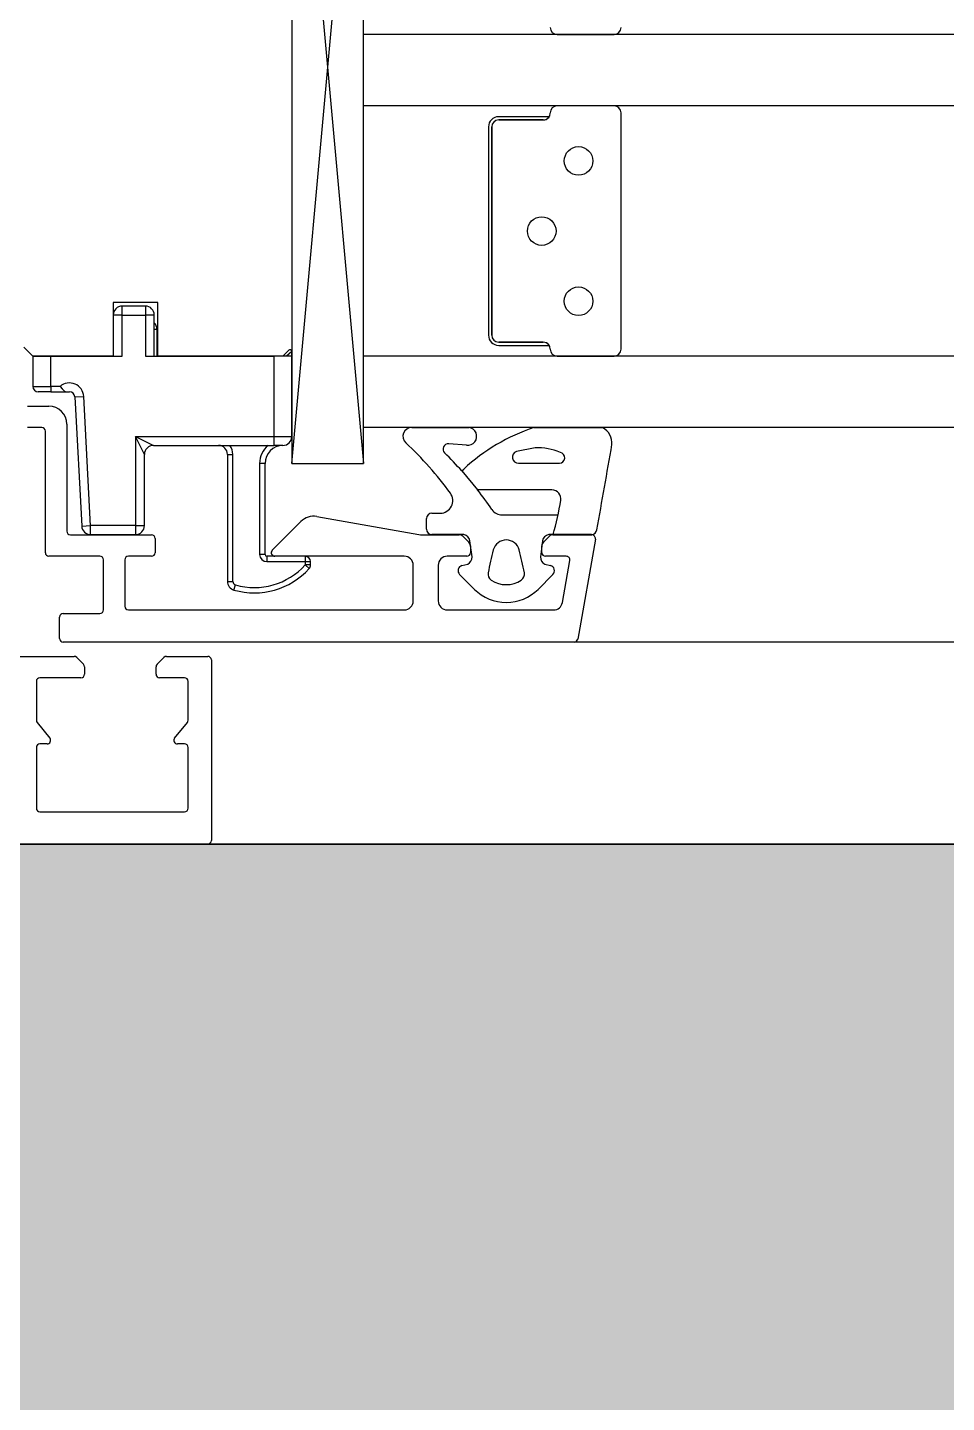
# Model space of a CAD drawing. Header units: centimetres. Extents: x 0.3 to 84.3, y 0.3 to 59.7.
# Drawn here: x 52.8164 to 52.9193, y 11.6615 to 11.8154 of the extents above; entities that cross this region are included whole.
import ezdxf

# ---------------------------------------------------------------- set-up
doc = ezdxf.new("R2010")
doc.units = ezdxf.units.CM
for name, pattern in [('AUSGEZOGEN', [0]), ('PHANTOM', [63.50000000000001, 31.75, -6.35, 6.35, -6.35, 6.35, -6.35]), ('VERDECKT', [9.524999999999999, 6.35, -3.175])]:
    doc.linetypes.add(name, pattern=pattern)
for name, color, linetype, lineweight in [('Bodenplatte', 7, 'AUSGEZOGEN', 35), ('Decke', 7, 'AUSGEZOGEN', 35), ('Fenster', 7, 'AUSGEZOGEN', 35)]:
    doc.layers.add(name, color=color, linetype=linetype, lineweight=lineweight)

msp = doc.modelspace()

# ---------------------------------------------------------------- hatches: boundary and pattern name
at = {"layer": 'Bodenplatte', "linetype": 'AUSGEZOGEN', "lineweight": 25, "true_color": 0xe0ffe0}
msp.add_hatch(color=254, dxfattribs=at).paths.add_polyline_path([(31.65999929904938, 16.11399973863363), (31.65999929904938, 15.95399974220991), (47.43999894633886, 15.95399974220991), (47.43999894633886, 11.56399984033406), (62.71999860480428, 11.56399984033406), (62.71999860480428, 11.72399983675778), (47.5999989427626, 11.72399983675778), (47.5999989427626, 16.11399973863363)])

# ---------------------------------------------------------------- linework, layer by layer
at = {"layer": 'Bodenplatte', "color": 92, "linetype": 'VERDECKT', "lineweight": 35, "true_color": 0x00c600}
msp.add_line((47.5999989427626, 11.72399983675778), (62.71999860480428, 11.72399983675778), dxfattribs=at)
at = {"layer": 'Decke', "color": 96, "linetype": 'PHANTOM', "lineweight": 35, "true_color": 0x006e00}
msp.add_line((47.5999989427626, 11.72399983675778), (62.71999860480428, 11.72399983675778), dxfattribs=at)
at = {"layer": 'Fenster', "color": 7, "linetype": 'AUSGEZOGEN', "lineweight": 25}
for p, q in [((52.84600580872451, 11.76659941309359), (52.85403416844375, 11.85459941112663)), ((52.84600580872451, 11.85459941112663), (52.84600580872451, 11.77859941282536)), ((52.84600580872451, 11.85459941112663), (52.84600580872451, 11.76659941309359)), ((52.84603416862258, 11.85459941112663), (52.85403416844375, 11.76659941309359)), ((52.85403416844375, 11.76659941309359), (52.85403416844375, 11.85459941112663)), ((52.85403416844375, 11.81462069358504), (52.85403416844375, 11.84262069295919)), ((52.85403416844375, 11.80662069376386), (52.85403416844375, 11.81462069358504)), ((55.71397040137661, 11.81459401775037), (52.85403416844375, 11.81459444024372)), ((52.8757341679587, 11.81459444028037), (52.88209416781658, 11.81459444028037)), ((52.85403416844375, 11.7786206943897), (52.85403416844375, 11.80662069376386)), ((55.71397040137661, 11.80659401793737), (52.85403416844375, 11.80659444043068)), ((52.87481416797932, 11.80538444048621), (52.86917416810539, 11.80538444048621)), ((52.87481416797932, 11.80535857055066), (52.87481416797932, 11.80538444048621)), ((52.87495416797615, 11.80581444047657), (52.87495416797615, 11.80581444047657)), ((52.88209416781658, 11.80659444045919), (52.8757341679587, 11.80659444045919)), ((52.88287416779911, 11.77937444106756), (52.88287416779911, 11.80581444047657)), ((52.86803416813084, 11.80424444051169), (52.86803416813084, 11.78094444103249)), ((52.86839416812279, 11.80424444051169), (52.86839416812279, 11.78094444103249)), ((52.86839416812279, 11.78094444103249), (52.86839416812279, 11.80424444051169)), ((52.87417416799362, 11.80502444049426), (52.86917416810539, 11.80502444049426)), ((52.86917416810539, 11.80502444049426), (52.87417416799362, 11.80502444049426)), ((52.83100580905977, 11.78459941269125), (52.82600580917003, 11.78459941269125)), ((52.82600580917003, 11.78459941269125), (52.82600580895001, 11.77859941282536)), ((52.82960580886952, 11.78419941270013), (52.82700580892767, 11.78419941270013)), ((52.82700580892767, 11.78319941272248), (52.82700580892767, 11.78419941270013)), ((52.82960580886952, 11.78419941270013), (52.82960580886952, 11.78319941272248)), ((52.83100580905977, 11.77859941282536), (52.83100580905977, 11.78459941269125)), ((52.82600580895001, 11.78319941272248), (52.82600580895001, 11.77859941282536)), ((52.82700580892767, 11.78319941272248), (52.82600580895001, 11.78319941272248)), ((52.82700580892767, 11.77859941282536), (52.82700580892767, 11.78319941272248)), ((52.82700580892767, 11.78319941272248), (52.82960580886952, 11.78319941272248)), ((52.82960580886952, 11.78319941272248), (52.82960580886952, 11.77859941282536)), ((52.83060580884717, 11.78319941272248), (52.82960580886952, 11.78319941272248)), ((52.83060580884717, 11.77859941282536), (52.83060580884717, 11.78319941272248)), ((52.83060580884717, 11.78159941275831), (52.8309058088405, 11.78159941275831)), ((52.8309058088405, 11.78159941275831), (52.8309058088405, 11.77859941282536)), ((52.817012790171, 11.77859941282536), (52.81601279019334, 11.77959941280302)), ((52.84500580852534, 11.77859941282536), (52.8456643871544, 11.77925799145437)), ((52.86917416810539, 11.78016444104997), (52.87417416799362, 11.78016444104997)), ((52.87417416799362, 11.78016444104997), (52.86917416810539, 11.78016444104997)), ((52.86917416810539, 11.77980444105797), (52.87481416797932, 11.77980444105797)), ((52.87481416797932, 11.77980444105797), (52.87481416797932, 11.77983031099361)), ((52.87495416797615, 11.77938444106735), (52.87495416797615, 11.77938444106735)), ((52.81700580915117, 11.77859941282536), (52.81900580910648, 11.77859941282536)), ((52.81700580915117, 11.77859941282536), (52.81700580915117, 11.7751994129013)), ((52.82600580895001, 11.77859941282536), (52.817012790171, 11.77859941282536)), ((52.81900580910648, 11.77859941282536), (52.82700580892767, 11.77859941282536)), ((52.81900580910648, 11.7751994129013), (52.81900580910648, 11.77859941282536)), ((52.82960580886952, 11.77859941282536), (52.84400580854768, 11.77859941282536)), ((52.84600580872451, 11.77859941282536), (52.83100580905977, 11.77859941282536)), ((52.84400580854768, 11.77859941282536), (52.84400580854768, 11.76959941302653)), ((52.84543118930748, 11.77859941282536), (52.84400580854768, 11.77859941282536)), ((52.84600580850296, 11.77911657010132), (52.84543118930748, 11.77859941282536)), ((52.84600580850296, 11.76959941302653), (52.84600580850296, 11.77911657010132)), ((52.85403416844375, 11.77062069456852), (52.85403416844375, 11.7786206943897)), ((55.71397040137661, 11.77859401859173), (52.85403416844375, 11.77859444108503)), ((52.8757341679587, 11.77859444108503), (52.88209416781658, 11.77859444108503)), ((52.81700580915117, 11.7751994129013), (52.81900580910648, 11.7751994129013)), ((52.81900580910648, 11.77459941291477), (52.81760580913775, 11.77459941291477)), ((52.82005008690601, 11.7751994129013), (52.81900580910648, 11.7751994129013)), ((52.81900580910648, 11.7751994129013), (52.81900580910648, 11.77459941291477)), ((52.81900580910648, 11.77459941291477), (52.8207810472925, 11.77459941291477)), ((52.82005008690601, 11.7751994129013), (52.82005008690601, 11.7751994129013)), ((52.8200555063971, 11.7751927870062), (52.82027886992269, 11.77492718436188)), ((52.82027886992269, 11.77492718436188), (52.820506830612, 11.77470487027745)), ((52.820506830612, 11.77470487027745), (52.82064373065637, 11.77462407402641)), ((52.82064373065637, 11.77462407402641), (52.8207810472925, 11.77459941291477)), ((52.8207810472925, 11.77459941291477), (52.82110838740678, 11.77459941291477)), ((52.81640580939616, 11.77299941295046), (52.81880580934254, 11.77299941295046)), ((52.82170756511423, 11.77403081450116), (52.82270619462663, 11.77408315045623)), ((52.82170756511423, 11.77403081450116), (52.82247710717253, 11.75957325395112)), ((52.82346391573608, 11.75962497039655), (52.82270619462663, 11.77408315045623)), ((52.81800580936038, 11.77059941300409), (52.81640580939616, 11.77059941300409)), ((52.81840580935147, 11.75659941331701), (52.81840580935147, 11.77019941301305)), ((52.82080580929783, 11.77099941299516), (52.82080580929783, 11.75899941326339)), ((55.71397040137661, 11.77059401877869), (52.85403416844375, 11.77059444127199)), ((52.85945556063505, 11.77059941300418), (52.86583937025077, 11.77059941300418)), ((52.8731208353411, 11.77059941300418), (52.8808095882534, 11.77059941300418)), ((52.82850580889413, 11.76959941302653), (52.83050580884941, 11.76859941304888)), ((52.82950580887179, 11.76759941307123), (52.82850580889413, 11.76959941302653)), ((52.82850580889413, 11.76959941302653), (52.84400580854768, 11.76959941302653)), ((52.82850580889413, 11.76959941302653), (52.82850580889413, 11.75962558990623)), ((52.83050580884941, 11.76859941304888), (52.84400580854768, 11.76859941304888)), ((52.84400580854768, 11.76959941302653), (52.84400580854768, 11.76859941304888)), ((52.84400580854768, 11.76959941302653), (52.84600580850296, 11.76959941302653)), ((52.84500580852534, 11.76859941304888), (52.84400580854768, 11.76859941304888)), ((52.86557107665949, 11.76864172507849), (52.8635829028793, 11.76879474466327)), ((52.82950580887179, 11.75962558990623), (52.82950580887179, 11.76759941307123)), ((52.83880580866395, 11.76759941307114), (52.83940580865051, 11.76759941307123)), ((52.83880580866395, 11.76759941307114), (52.83880580866395, 11.75338200220759)), ((52.83940580865051, 11.75338200220759), (52.83940580865051, 11.76759941307123)), ((52.87326211793038, 11.76834899771961), (52.87117781536224, 11.76792802852961)), ((52.84300580857003, 11.76659941309349), (52.84240580858346, 11.76659941309359)), ((52.84240580858346, 11.76659941309359), (52.84240580858346, 11.75639941332156)), ((52.84300580857003, 11.75639941332156), (52.84300580857003, 11.76659941309349)), ((52.84600580872451, 11.76659941309359), (52.85403416844375, 11.76659941309359)), ((52.86504576152818, 11.7657453180817), (52.86525532873932, 11.76595488529274)), ((52.86504576152818, 11.7657453180817), (52.86681496786946, 11.76362558981682)), ((52.87141150485405, 11.76662558974977), (52.87597205178597, 11.76662558974977)), ((52.87514340837291, 11.76362558981682), (52.86681496786946, 11.76362558981682)), ((52.86169740339016, 11.76102558987495), (52.8626350070175, 11.76102558987495)), ((52.86956872676294, 11.76082558987942), (52.87581762104408, 11.76082558987942)), ((52.82247710717253, 11.75957325395112), (52.82347573668501, 11.75962558990623)), ((52.82347573668501, 11.75862558992858), (52.82347573668501, 11.75962558990623)), ((52.82850580889413, 11.75962558990623), (52.82347573668501, 11.75962558990623)), ((52.82850580889413, 11.75962558990623), (52.82850580889413, 11.75862558992858)), ((52.82850580889413, 11.75962558990623), (52.82950580887179, 11.75962558990623)), ((52.84382296607086, 11.75688225602317), (52.84703224051854, 11.76009153047085)), ((52.84879375039683, 11.76064693240205), (52.86023348938824, 11.75862979776562)), ((52.86109740340356, 11.7592255899152), (52.86109740340356, 11.76042558988838)), ((52.82120580928886, 11.75859941327231), (52.83030580908549, 11.75859941327231)), ((52.82347573668501, 11.75862558992858), (52.82850580889413, 11.75862558992858)), ((52.83070580907652, 11.75819941328128), (52.83070580907652, 11.75659941331701)), ((52.86058078573583, 11.7585994132724), (52.864757280178, 11.75859941327231)), ((52.86526956347794, 11.75862558992858), (52.86169740339016, 11.75862558992858)), ((52.86518154423723, 11.758423677345), (52.86583007236015, 11.75777514922206)), ((52.86618714570346, 11.75614259266945), (52.86595966567083, 11.75792766913169)), ((52.87408366887476, 11.75792766913169), (52.87385618884218, 11.75614259266945)), ((52.87418154403608, 11.75777514922206), (52.874830072159, 11.758423677345)), ((52.87527315632244, 11.75862558992858), (52.87477377106764, 11.75862558992858)), ((52.87525433621823, 11.75859941327231), (52.87960580798348, 11.75859941327231)), ((52.87958102349553, 11.75862558992858), (52.87527315632244, 11.75862558992858)), ((52.87999973107592, 11.75812995401175), (52.87802486893616, 11.74692995426213)), ((52.82450580921509, 11.75619941332598), (52.81880580934254, 11.75619941332598)), ((52.83030580908549, 11.75619941332598), (52.82770580914357, 11.75619941332598)), ((52.84300580857003, 11.75639941332156), (52.84240580858346, 11.75639941332156)), ((52.84320580856556, 11.75619941332598), (52.84320580856556, 11.75559941333945)), ((52.84750580846946, 11.75619941332598), (52.84320580856556, 11.75619941332598)), ((52.85860580845286, 11.75619941332598), (52.84410580877696, 11.75619941332598)), ((52.84750580846946, 11.75619941332598), (52.84750580846946, 11.75559941333945)), ((52.86560580829639, 11.75619941332598), (52.86340580834563, 11.75619941332598)), ((52.8660058082875, 11.75735088516285), (52.8660058082875, 11.7565994133171)), ((52.87400580810868, 11.7565994133171), (52.87400580810868, 11.75735088516285)), ((52.87674559942522, 11.75619941332598), (52.87440580809976, 11.75619941332598)), ((52.82490580920616, 11.75019941346018), (52.82490580920616, 11.7557994133349)), ((52.82730580915254, 11.7557994133349), (52.82730580915254, 11.75059941345112)), ((52.84320580856556, 11.75559941333945), (52.84750580846946, 11.75559941333945)), ((52.84750580846946, 11.75559941333945), (52.848105808456, 11.75559941333936)), ((52.84750580846946, 11.75559941333945), (52.84750580846946, 11.75522557965342)), ((52.848105808456, 11.75522557965342), (52.84750580846946, 11.75522557965342)), ((52.84750580846946, 11.75522557965342), (52.84795074451316, 11.75482304779021)), ((52.848105808456, 11.75522557965342), (52.848105808456, 11.75559941333936)), ((52.8596058084305, 11.75119941343774), (52.8596058084305, 11.75519941334833)), ((52.86240580836799, 11.75519941334833), (52.86240580836799, 11.75119941343774)), ((52.86506637595651, 11.75516962043939), (52.86570703406351, 11.75533464734154)), ((52.87433630048207, 11.75533464734154), (52.87497695858905, 11.75516962043939)), ((52.87631004710956, 11.75102576526402), (52.87713952251761, 11.75572995406542)), ((52.83880580866395, 11.75338200220759), (52.83940580865051, 11.75338200220759)), ((52.83952981598529, 11.75242084248676), (52.83969541157906, 11.75299753831924)), ((52.86646396600288, 11.75249923821534), (52.86479740332086, 11.75416580089736)), ((52.87524593122471, 11.75416580089736), (52.87357936854269, 11.75249923821534)), ((52.82770580914357, 11.75019941346009), (52.85860580845286, 11.75019941346009)), ((52.86340580834563, 11.75019941346009), (52.87532523937858, 11.75019941346009)), ((52.82000580931567, 11.74699941353161), (52.82000580931567, 11.74939941347794)), ((52.82040580930675, 11.74979941346901), (52.82450580921509, 11.74979941346911)), ((52.87763094584371, 11.74659941354062), (52.82040580930675, 11.74659941354053)), ((55.69037362414286, 11.74659899113281), (52.87763094584371, 11.74659941362611)), ((52.81466054382161, 11.74499941329314), (52.82163314062498, 11.74499941329314)), ((52.82191598333125, 11.74488225600817), (52.82268166873905, 11.74411657060037)), ((52.82279882602398, 11.74383372789421), (52.82279882602398, 11.74299941333785)), ((52.83079882584516, 11.74299941333785), (52.83079882584516, 11.74383372789421)), ((52.83091598313008, 11.7441165706005), (52.8316816685379, 11.74488225600821)), ((52.83196451124403, 11.74499941329314), (52.83659882571544, 11.74499941329314)), ((52.83699882570653, 11.74459941330206), (52.83699882570653, 11.72439941425587)), ((52.8223988260329, 11.74259941334676), (52.81779882613574, 11.74259941334676)), ((52.83399882577358, 11.74259941334676), (52.8311988258362, 11.74259941334676)), ((52.81739882614465, 11.74219941335573), (52.81739882614465, 11.73785854376115)), ((52.83439882576468, 11.73785854376115), (52.83439882576468, 11.74219941335573)), ((52.81748796775811, 11.73760681561034), (52.81890968449543, 11.73585114165403)), ((52.83288796741383, 11.73585114165403), (52.83430968415124, 11.73760681561034)), ((52.81739882614465, 11.73479941352111), (52.81739882614465, 11.72799941389222)), ((52.81859882611778, 11.73519941351219), (52.81779882613574, 11.73519941351219)), ((52.83399882577358, 11.73519941351219), (52.83319882579149, 11.73519941351219)), ((52.83439882576468, 11.72799941389222), (52.83439882576468, 11.73479941352111)), ((52.81779882613574, 11.72759941390114), (52.83399882577358, 11.72759941390114)), ((52.83659882571544, 11.72399941426479), (52.57339883159848, 11.72399941426479)), ((52.83659882571544, 11.72399941426479), (55.73039876103359, 11.72399899177149))]:
    msp.add_line(p, q, dxfattribs=at)
for centre, radius in [((52.87811416790544, 11.80044444059649), 0.001599999964235758), ((52.87399416799752, 11.79259444077196), 0.001599999964235758), ((52.87811416790544, 11.7847444409474), 0.001599999964239396)]:
    msp.add_circle(centre, radius, dxfattribs=at)
for centre, radius, start, end in [((52.87573416795863, 11.8153744402628), 0.0007799999825644772, 180, 270), ((52.88209416781653, 11.8153744402628), 0.0007799999825644772, 270, 0), ((52.86917416810532, 11.80424444051154), 0.00113999997452207, 90, 180), ((52.87417416799356, 11.80580444047668), 0.0007799999825644772, 270, 0), ((52.87417416799356, 11.80580444047668), 0.0007799999825644772, 270, 325.1361620457604), ((52.87573416795863, 11.80581444047647), 0.0007799999825644772, 90, 180), ((52.88209416781653, 11.80581444047647), 0.0007799999825681154, 0, 90), ((52.86917416810532, 11.80424444051154), 0.0007799999825681153, 90, 180), ((52.86917416810532, 11.80424444051154), 0.0007799999825681153, 90, 180), ((52.82700580892759, 11.78319941272238), 0.0009999999776482583, 90, 180), ((52.82960580886945, 11.78319941272238), 0.0009999999776482583, 0, 90), ((52.8299058088628, 11.78159941275816), 0.0009999999776482583, 0, 45.5729959992621), ((52.86917416810532, 11.78094444103234), 0.001139999974518432, 180, 270), ((52.86917416810532, 11.78094444103234), 0.0007799999825644772, 180, 270), ((52.86917416810532, 11.78094444103234), 0.0007799999825644772, 180, 270), ((52.84580580850742, 11.77911657010117), 0.0001999999955303792, 0, 135.0000000007197), ((52.87417416799356, 11.77938444106725), 0.0007799999825644772, 0, 90), ((52.87417416799356, 11.77938444106725), 0.0007799999825644772, 34.86383795434672, 90), ((52.87573416795863, 11.77937444106746), 0.0007799999825644772, 180, 270), ((52.88209416781653, 11.77937444106746), 0.0007799999825644772, 270, 0), ((52.81760580913766, 11.77519941290119), 0.0005999999865874998, 180, 270), ((52.82110838740672, 11.77399941292801), 0.001599999964239396, 2.999999999991537, 131.4096221095237), ((52.82110838740672, 11.77399941292801), 0.0005999999865911377, 2.999999999910103, 90), ((52.81880580934246, 11.77099941299506), 0.001999999955296517, 0, 90), ((52.8180058093603, 11.77019941301295), 0.0003999999910571205, 0, 90), ((52.85942639312012, 11.76962439308863), 0.0009754560879002299, 88.28651985993014, 227.8670029909036), ((52.87998911438709, 11.74998560337443), 0.02172791762916557, 108.4274668251932, 132.6956520670845), ((52.86572450142256, 11.76961792706997), 0.0009881849454562745, 261.0681730948526, 83.3247194699834), ((52.87982178245321, 11.76881131285035), 0.002042807494261035, 356.7178068220321, 61.0822842083207), ((52.83050580884937, 11.76759941307109), 0.0009999999776482583, 90, 180), ((52.83780580868623, 11.76759941307104), 0.0009999999776482583, 0, 90), ((52.83780580868623, 11.76759941307109), 0.001599999964239396, 0, 38.68218745342429), ((52.84500580852526, 11.76659941309344), 0.002599999941887655, 129.7151372318669, 180), ((52.84500580852526, 11.76659941309339), 0.001999999955296517, 90, 180), ((52.84500580852526, 11.76959941302638), 0.0009999999776482583, 270, 0), ((52.83143120677866, 11.73970373287588), 0.03999999910593033, 36.06120680060188, 46.88067850684275), ((52.86353686011164, 11.76819651389873), 0.0005999999865874998, 85.59891278910699, 225.5472592894473), ((44.23804162509109, 13.2879848799921), 8.776323901245233, 349.9679744987242, 350.0311696577846), ((52.8337031983015, 11.73778742739705), 0.04199999906122685, 41.73329189282309, 45.5472592894509), ((52.87136891815256, 11.7672901328558), 0.0006659062749665164, 106.6773296269089, 273.6667391543916), ((52.87338574011915, 11.76128791532846), 0.007062164468407211, 67.56752341491887, 91.00300573374355), ((52.87597205178591, 11.76722558973624), 0.0005999999865874998, 270, 79.5748488089865), ((52.86263500701742, 11.76242558984353), 0.001399999968709017, 270, 36.06120680055074), ((52.8337031983015, 11.73778742739705), 0.04199999906122685, 34.26985340689179, 37.96604397723975), ((52.87514340837282, 11.76262558983903), 0.0009999999776482583, 350.5038132901429, 90), ((52.84022851007936, 11.76846595122642), 0.03639999918639805, 344.3155238497222, 350.5038132900776), ((52.8484464540492, 11.75867731693996), 0.001999999955296517, 80.00000000003092, 135.0000000002159), ((52.8616974033901, 11.76042558988824), 0.0005999999865874997, 90, 180), ((52.86956872676289, 11.762225589848), 0.001399999968709017, 214.2698534068442, 270), ((52.82347573668495, 11.75962558990608), 0.0009999999776482583, 182.9999999999174, 270), ((52.82850580889406, 11.75962558990608), 0.0009999999776482583, 270, 0), ((52.8616974033901, 11.75922558991505), 0.0005999999865874998, 180, 270), ((52.87954151912407, 11.75927274768673), 0.0006483623673501335, 273.4931647445983, 350.1167583461851), ((52.82120580928878, 11.75899941326328), 0.0003999999910607585, 180, 270), ((52.83030580908542, 11.75819941328117), 0.0003999999910607585, 0, 90), ((52.86058078573575, 11.76059941322755), 0.001999999955296517, 260.0000000000309, 270), ((52.86475728017793, 11.75799941328563), 0.0005999999865874998, 45.00000000059973, 90), ((52.86512472532912, 11.75779222837177), 0.0008458543453200792, 9.214037330092406, 80.14048593824104), ((52.86540580830086, 11.75735088516271), 0.0005999999865911377, 0, 44.99999999988006), ((52.87002166727272, 11.75652558997539), 0.001499999966468749, 14.62810717124306, 165.3718928287569), ((52.87460580809517, 11.75735088516271), 0.0005999999865874998, 134.9999999994003, 180), ((52.87491860921631, 11.75779222837177), 0.0008458543453273552, 99.85951406118177, 170.7859626699076), ((52.87525433621815, 11.75799941328563), 0.0005999999865874998, 90, 134.9999999998801), ((52.87960580798341, 11.75819941328117), 0.0003999999910607585, 349.9999999999364, 90), ((52.81880580934246, 11.75659941331691), 0.0003999999910607585, 180, 270), ((52.82450580921501, 11.7557994133348), 0.0003999999910571205, 0, 90), ((52.8277058091435, 11.7557994133348), 0.0003999999910607585, 90, 180), ((52.83030580908542, 11.75659941331691), 0.0003999999910571205, 270, 0), ((52.8432058085655, 11.75639941332142), 0.0007999999821178789, 180, 270), ((52.8432058085655, 11.75639941332142), 0.0001999999955303792, 180, 270), ((52.8441058087769, 11.75659941331695), 0.0003999999910607585, 135.0000000003598, 270), ((52.84750580846936, 11.75559941333926), 0.0005999999865874998, 0, 90), ((52.8586058084528, 11.75519941334823), 0.0009999999776482583, 0, 90), ((52.86340580834556, 11.75519941334823), 0.0009999999776482583, 90, 180), ((52.86560580829634, 11.75659941331695), 0.0003999999910607585, 270, 0), ((52.86535898967183, 11.75608809137088), 0.0008299474706684218, 294.7940072481624, 3.765229980860516), ((52.90727370427183, 11.74680264427174), 0.03999999910593033, 165.3718928289124, 169.1169140008717), ((52.83276963027362, 11.74680264427174), 0.03999999910593033, 10.88308599912584, 14.62810717108765), ((52.87468434487362, 11.75608809137088), 0.0008299474706684218, 176.2347700191395, 245.205992751889), ((52.87440580809969, 11.75659941331695), 0.0003999999910607585, 180, 270), ((52.87674559942517, 11.7557994133348), 0.0003999999910571205, 350.0000000003346, 90), ((52.84181383957053, 11.76037508120234), 0.008275667784834862, 253.9788209092022, 317.8644813592204), ((52.84181383957053, 11.76037508120234), 0.007675667798243725, 253.9788209092477, 317.8644813592524), ((52.84750580846936, 11.75522557965327), 0.0005999999865911377, 317.8644813589373, 0), ((52.86522166738001, 11.75459006495648), 0.0005999999865911377, 105.0000000004594, 224.9999999997601), ((52.87482166716542, 11.75459006495648), 0.0005999999865911378, 315.0000000002399, 74.99999999954056), ((52.83980580864153, 11.75338200220743), 0.0009999999776482583, 180, 253.97882090943), ((52.83980580864153, 11.75338200220743), 0.0003999999910571205, 180, 253.9788209087588), ((52.86877873705253, 11.75420382188689), 0.0007999999821178791, 169.1169140011106, 236.1492991277705), ((52.87002166727272, 11.75605693948504), 0.003031349431462836, 236.1492991279328, 303.8507008720672), ((52.87126459749292, 11.75420382188689), 0.000799999982121517, 303.8507008720877, 10.88308599901439), ((52.87002166727272, 11.75605693948504), 0.005031349386759352, 225.0000000000429, 315.0000000000858), ((52.82450580921501, 11.75019941346003), 0.0003999999910607585, 270, 0), ((52.8277058091435, 11.75059941345102), 0.0003999999910571205, 180, 270), ((52.8586058084528, 11.75119941343764), 0.0009999999776482583, 270, 0), ((52.86340580834556, 11.75119941343764), 0.0009999999776482583, 180, 270), ((52.87532523937852, 11.75119941343764), 0.0009999999776482583, 270, 349.9999999999395), ((52.82040580930668, 11.74939941347783), 0.0003999999910607585, 90, 180), ((52.82040580930668, 11.7469994135315), 0.0003999999910607585, 180, 270), ((52.87763094584363, 11.7469994135315), 0.0003999999910571205, 270, 349.9999999995829), ((52.82163314062491, 11.74459941330178), 0.0003999999912462954, 44.9999999962217, 90), ((52.82239882603282, 11.74383372789411), 0.0003999999910571205, 0, 44.99999999910041), ((52.83119882583631, 11.74383372789401), 0.0003999999912462954, 134.9999999964016, 180), ((52.83196451124397, 11.74459941330196), 0.0003999999910607585, 90, 135.0000000001799), ((52.83659882571538, 11.74459941330196), 0.0003999999910607585, 0, 90), ((52.81779882613566, 11.74219941335563), 0.0003999999910607585, 90, 180), ((52.82239882603282, 11.74299941333774), 0.0003999999910571205, 270, 0), ((52.83119882583611, 11.74299941333774), 0.0003999999910571205, 180, 270), ((52.83399882577353, 11.74219941335563), 0.0003999999910607585, 0, 90), ((52.81779882613561, 11.737858543761), 0.0003999999910243787, 180, 218.9999999984924), ((52.83399882577353, 11.737858543761), 0.0003999999910571205, 321.0000000000675, 0), ((52.81779882613566, 11.73479941352102), 0.0003999999910607585, 90, 180), ((52.81859882611772, 11.73559941350312), 0.0003999999910607585, 270, 39.00000000072347), ((52.83319882579141, 11.73559941350312), 0.0003999999910534826, 141.0000000027327, 270), ((52.83399882577353, 11.73479941352102), 0.0003999999910607585, 0, 90), ((52.81779882613566, 11.72799941389212), 0.0003999999910607585, 180, 270), ((52.83399882577353, 11.72799941389212), 0.0003999999910571205, 270, 0), ((52.83659882571538, 11.72439941425577), 0.0003999999910607585, 270, 0)]:
    msp.add_arc(centre, radius, start, end, dxfattribs=at)

doc.saveas('drawing.dxf')
